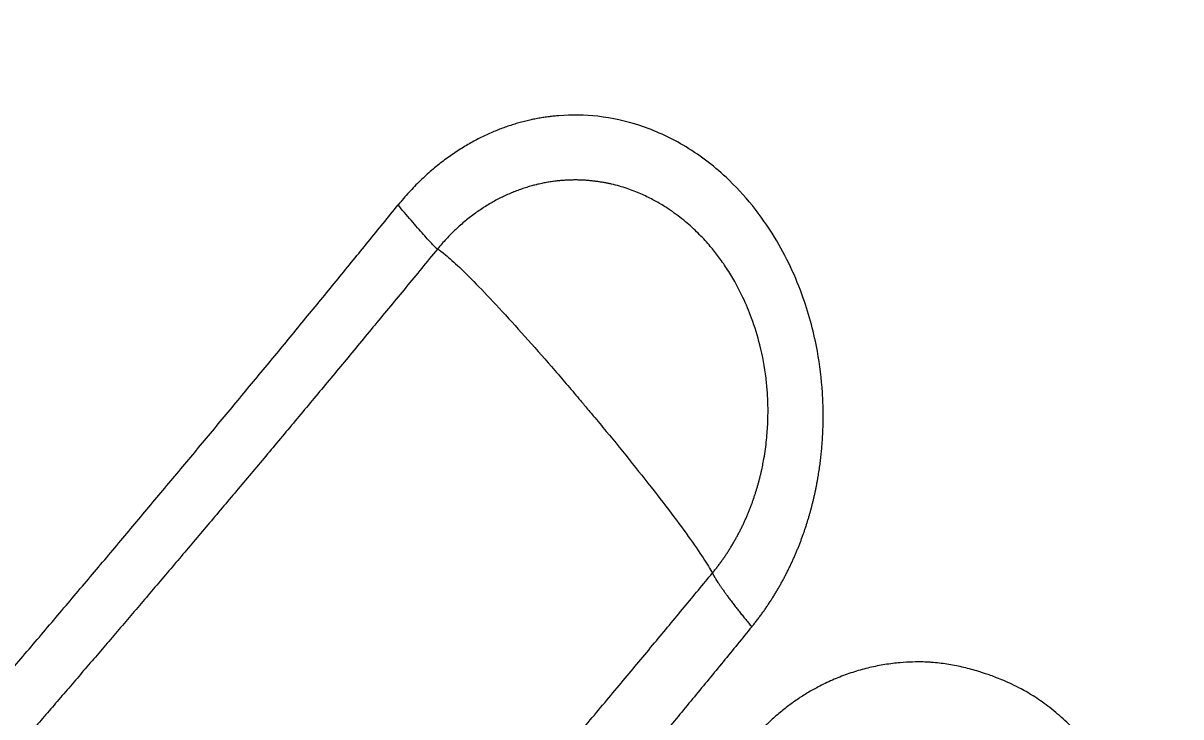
# Model space of a CAD drawing. Extents: x 6534 to 7663, y 0 to 827.
# Drawn here: x 6694.52 to 6698.969, y 220.165 to 222.828 of the extents above; entities that cross this region are included whole.
import ezdxf

# ---------------------------------------------------------------- set-up
doc = ezdxf.new("R2010")
doc.units = 0
doc.header["$LTSCALE"] = 30
doc.header["$MEASUREMENT"] = 0
doc.header["$PDMODE"] = 3
doc.header["$PDSIZE"] = -10
doc.layers.get('0').update_dxf_attribs({"linetype": 'CONTINUOUS'})
doc.layers.get('DEFPOINTS').update_dxf_attribs({"linetype": 'CONTINUOUS'})
doc.layers.add('1', color=7, linetype='CONTINUOUS')
doc.styles.add('Daelim Dimension', font='NanumGothic.ttf')
doc.dimstyles.new('DEFAULT', dxfattribs={"dimscale": 2, "dimtxt": 2, "dimasz": 2, "dimexe": 0, "dimexo": 2, "dimgap": 1, "dimtad": 1, "dimdec": 1, "dimzin": 9, "dimdsep": 46, "dimtxsty": 'Daelim Dimension', "dimcen": 0.5, "dimclrd": 252, "dimclre": 252, "dimclrt": 3, "dimadec": 1, "dimazin": 0, "dimtfac": 1, "dimtdec": 1, "dimtix": 1, "dimtmove": 0, "dimatfit": 3, "dimfxl": 1, "dimtolj": 1, "dimtzin": 1, "dimlwd": 9, "dimlwe": 9, "dimarcsym": 0})

# ---------------------------------------------------------------- blocks, each defined once
blk = doc.blocks.new('*D6')
at = {"color": 5, "lineweight": 9, "ltscale": 0.5, "transparency": 16777216}
for p, q in [((6704.3625, 223.2527), (6662.1074, 223.2527)), ((6664.1074, 177.2073), (6664.1074, 219.2527)), ((6704.3625, 173.2073), (6662.1074, 173.2073))]:
    blk.add_line(p, q, dxfattribs=at)
at = {"color": 5, "ltscale": 0.5, "transparency": 16777216}
for points in [[(6663.4407, 219.2527), (6664.7741, 219.2527), (6664.1074, 223.2527)], [(6663.4407, 177.2073), (6664.7741, 177.2073), (6664.1074, 173.2073)]]:
    blk.add_solid(points, dxfattribs=at)
at = {"layer": 'DEFPOINTS', "color": 0, "ltscale": 0.5, "transparency": 16777216}
for p in [(6664.1074, 223.2527), (6708.3625, 223.2527), (6708.3625, 173.2073)]:
    blk.add_point(p, dxfattribs=at)
at = {"color": 7, "ltscale": 0.5, "transparency": 16777216, "insert": (6656.6782, 198.23), "char_height": 10, "attachment_point": 5, "rotation": 90, "style": 'Daelim Dimension'}
blk.add_mtext('\\A1;50', dxfattribs=at)

msp = doc.modelspace()

# ---------------------------------------------------------------- linework, layer by layer
at = {"layer": '1', "color": 7, "linetype": 'Continuous', "lineweight": 13}
for points, knots in [([(6697.3202, 220.5105), (6697.3235, 220.5145), (6697.3301, 220.5226), (6697.3397, 220.5349), (6697.3491, 220.5473), (6697.3583, 220.5597), (6697.3673, 220.5723), (6697.3761, 220.5849), (6697.3847, 220.5976), (6697.3931, 220.6103), (6697.4012, 220.6231), (6697.4092, 220.636), (6697.417, 220.6489), (6697.4246, 220.6619), (6697.432, 220.6749), (6697.4391, 220.6879), (6697.4461, 220.701), (6697.4529, 220.7141), (6697.4595, 220.7272), (6697.4659, 220.7403), (6697.4722, 220.7534), (6697.4782, 220.7666), (6697.484, 220.7797), (6697.4897, 220.7928), (6697.4952, 220.806), (6697.5005, 220.8191), (6697.5057, 220.8322), (6697.5106, 220.8453), (6697.5154, 220.8584), (6697.5201, 220.8714), (6697.5245, 220.8844), (6697.5288, 220.8974), (6697.533, 220.9104), (6697.5369, 220.9233), (6697.5408, 220.9362), (6697.5444, 220.949), (6697.5479, 220.9618), (6697.5513, 220.9745), (6697.5545, 220.9872), (6697.5576, 220.9999), (6697.5605, 221.0124), (6697.5633, 221.0249), (6697.566, 221.0374), (6697.5685, 221.0498), (6697.5708, 221.0621), (6697.5731, 221.0743), (6697.5752, 221.0865), (6697.5772, 221.0986), (6697.5791, 221.1106), (6697.5808, 221.1226), (6697.5825, 221.1344), (6697.584, 221.1462), (6697.5854, 221.1579), (6697.5867, 221.1695), (6697.5879, 221.181), (6697.589, 221.1925), (6697.59, 221.2038), (6697.5908, 221.2151), (6697.5916, 221.2262), (6697.5923, 221.2373), (6697.5929, 221.2483), (6697.5934, 221.2591), (6697.5938, 221.2699), (6697.5941, 221.2806), (6697.5944, 221.2911), (6697.5945, 221.3016), (6697.5946, 221.312), (6697.5946, 221.3222), (6697.5946, 221.3324), (6697.5944, 221.3424), (6697.5942, 221.3524), (6697.594, 221.3622), (6697.5936, 221.372), (6697.5932, 221.3816), (6697.5927, 221.3911), (6697.5922, 221.4005), (6697.5885, 221.4598), (6697.5731, 221.5858), (6697.5196, 221.7894), (6697.4107, 222.0222), (6697.2505, 222.2228), (6697.0668, 222.3616), (6696.8975, 222.439), (6696.7342, 222.475), (6696.6224, 222.4768), (6696.5602, 222.4712), (6696.5411, 222.469), (6696.5216, 222.4662), (6696.5019, 222.463), (6696.4819, 222.4591), (6696.4616, 222.4547), (6696.441, 222.4496), (6696.4201, 222.4439), (6696.399, 222.4375), (6696.3777, 222.4304), (6696.3562, 222.4226), (6696.3345, 222.414), (6696.3126, 222.4046), (6696.2906, 222.3944), (6696.2684, 222.3834), (6696.2461, 222.3716), (6696.2238, 222.3589), (6696.2014, 222.3452), (6696.179, 222.3307), (6696.1566, 222.3152), (6696.1343, 222.2987), (6696.112, 222.2813), (6696.0898, 222.2628), (6696.0678, 222.2433), (6696.0459, 222.2228), (6696.0243, 222.2012), (6696.0029, 222.1785), (6695.9818, 222.1548), (6695.9682, 222.1384), (6695.9613, 222.1301)], [0, 0, 0, 0, 0.004733, 0.009451, 0.014154, 0.01884, 0.02351, 0.028164, 0.0328, 0.037418, 0.042018, 0.046599, 0.051162, 0.055704, 0.060227, 0.06473, 0.069213, 0.073675, 0.078116, 0.082535, 0.086933, 0.091309, 0.095662, 0.099993, 0.104302, 0.108587, 0.112848, 0.117086, 0.1213, 0.12549, 0.129656, 0.133796, 0.137912, 0.142002, 0.146067, 0.150106, 0.154119, 0.158105, 0.162065, 0.165998, 0.169903, 0.173781, 0.177632, 0.181454, 0.185249, 0.189015, 0.192752, 0.196461, 0.20014, 0.203791, 0.207412, 0.211004, 0.214566, 0.218098, 0.2216, 0.225072, 0.228514, 0.231925, 0.235306, 0.238656, 0.241975, 0.245263, 0.248521, 0.251747, 0.254942, 0.258105, 0.261238, 0.264338, 0.267408, 0.270445, 0.273451, 0.276425, 0.279368, 0.282278, 0.285157, 0.288003, 0.290818, 0.338985, 0.402741, 0.480514, 0.569797, 0.631572, 0.686813, 0.736494, 0.78143, 0.787096, 0.792878, 0.798775, 0.80479, 0.810925, 0.81718, 0.823559, 0.830062, 0.836692, 0.843452, 0.850343, 0.857367, 0.864528, 0.871828, 0.87927, 0.886856, 0.894589, 0.902473, 0.910511, 0.918705, 0.927059, 0.935577, 0.944261, 0.953115, 0.962142, 0.971343, 0.98072, 0.990272, 1, 1, 1, 1]), ([(6696.4911, 222.2075), (6696.4856, 222.2062), (6696.4737, 222.2031), (6696.4554, 222.1977), (6696.4358, 222.1913), (6696.4162, 222.1842), (6696.3964, 222.1763), (6696.3766, 222.1676), (6696.3567, 222.1582), (6696.3368, 222.1479), (6696.3169, 222.1368), (6696.2971, 222.1248), (6696.2775, 222.112), (6696.258, 222.0984), (6696.2387, 222.084), (6696.2196, 222.0688), (6696.2008, 222.0527), (6696.1823, 222.0358), (6696.1642, 222.0182), (6696.1464, 221.9998), (6696.1291, 221.9807), (6696.118, 221.9675), (6696.1124, 221.9608)], [0, 0, 0, 0, 0.036427, 0.080245, 0.124895, 0.170371, 0.216668, 0.263778, 0.31169, 0.360392, 0.409866, 0.460091, 0.511051, 0.56274, 0.615146, 0.668255, 0.722043, 0.776484, 0.831545, 0.887184, 0.943354, 1, 1, 1, 1]), ([(6692.0554, 217.6135), (6692.1841, 217.7536), (6692.5108, 218.1109), (6693.0247, 218.6814), (6693.4532, 219.1655), (6693.7291, 219.4807), (6693.8621, 219.6332), (6693.994, 219.7852), (6694.1249, 219.9366), (6694.2547, 220.0873), (6694.3834, 220.2375), (6694.5111, 220.3871), (6694.6378, 220.536), (6694.7634, 220.6843), (6694.8879, 220.8319), (6695.0114, 220.9788), (6695.1338, 221.1251), (6695.2551, 221.2707), (6695.3754, 221.4157), (6695.4947, 221.5599), (6695.6129, 221.7034), (6695.73, 221.8463), (6695.8461, 221.9883), (6695.923, 222.0829), (6695.9613, 222.1301)], [0, 0, 0, 0, 0.096722, 0.245726, 0.388349, 0.422458, 0.456354, 0.490037, 0.523507, 0.556763, 0.589806, 0.622636, 0.655253, 0.687656, 0.719847, 0.751826, 0.783591, 0.815144, 0.846484, 0.877612, 0.908527, 0.93923, 0.969721, 1, 1, 1, 1]), ([(6696.1124, 221.9608), (6696.109, 221.9634), (6696.1029, 221.9692), (6696.0892, 221.9834), (6696.0839, 221.989), (6696.0721, 222.0019), (6696.0655, 222.0092), (6696.0514, 222.0251), (6696.0438, 222.0337), (6696.028, 222.0518), (6696.0197, 222.0613), (6696.003, 222.0808), (6695.9945, 222.0907), (6695.9777, 222.1105), (6695.9694, 222.1204), (6695.9613, 222.1301)], [0, 0, 0, 0, 0.25, 0.25, 0.375, 0.375, 0.5, 0.5, 0.625, 0.625, 0.75, 0.75, 0.875, 0.875, 1, 1, 1, 1]), ([(6696.1124, 221.9608), (6696.1198, 221.9569), (6696.1414, 221.9416), (6696.1945, 221.8939), (6696.2692, 221.8193), (6696.3599, 221.7232), (6696.4604, 221.6123), (6696.5465, 221.5142), (6696.6053, 221.4459), (6696.6382, 221.4073), (6696.659, 221.3827), (6696.6718, 221.3676), (6696.6766, 221.3619)], [0, 0, 0, 0, 0.130355, 0.271837, 0.413318, 0.5548, 0.696281, 0.837763, 0.908504, 0.943874, 0.979245, 1, 1, 1, 1]), ([(6696.6766, 221.3619), (6696.688, 221.3484), (6696.7158, 221.3153), (6696.7775, 221.241), (6696.8616, 221.1376), (6696.9581, 221.0155), (6697.0431, 220.9037), (6697.1108, 220.8097), (6697.1499, 220.7506), (6697.165, 220.7246), (6697.1692, 220.717)], [0, 0, 0, 0, 0.055545, 0.134154, 0.291373, 0.448591, 0.605809, 0.763028, 0.920246, 1, 1, 1, 1]), ([(6697.1692, 220.717), (6697.1724, 220.7208), (6697.1787, 220.7285), (6697.1878, 220.7403), (6697.1968, 220.7522), (6697.2056, 220.7643), (6697.2141, 220.7764), (6697.2224, 220.7887), (6697.2304, 220.8011), (6697.2382, 220.8135), (6697.2458, 220.8261), (6697.2532, 220.8387), (6697.2603, 220.8513), (6697.2672, 220.864), (6697.2739, 220.8767), (6697.2803, 220.8895), (6697.2865, 220.9023), (6697.2925, 220.915), (6697.2982, 220.9278), (6697.3037, 220.9406), (6697.309, 220.9533), (6697.314, 220.966), (6697.3189, 220.9787), (6697.3235, 220.9914), (6697.3279, 221.0039), (6697.3321, 221.0164), (6697.336, 221.0289), (6697.3398, 221.0412), (6697.3434, 221.0535), (6697.3468, 221.0657), (6697.35, 221.0777), (6697.353, 221.0897), (6697.3558, 221.1015), (6697.3585, 221.1132), (6697.3609, 221.1248), (6697.3632, 221.1363), (6697.3692, 221.1676), (6697.3766, 221.2178), (6697.3819, 221.2838), (6697.3827, 221.3259), (6697.3826, 221.3452)], [0, 0, 0, 0, 0.022049, 0.044086, 0.066098, 0.088075, 0.110006, 0.131882, 0.153692, 0.175427, 0.197078, 0.218637, 0.240096, 0.261446, 0.282681, 0.303793, 0.324775, 0.345621, 0.366324, 0.386879, 0.407279, 0.427518, 0.447586, 0.467477, 0.487182, 0.506693, 0.526005, 0.545109, 0.564, 0.582671, 0.601118, 0.619335, 0.637316, 0.655058, 0.672554, 0.689801, 0.706794, 0.813631, 0.914548, 1, 1, 1, 1]), ([(6677.8443, 204.1013), (6677.8623, 204.1102), (6677.899, 204.1283), (6677.9551, 204.1562), (6678.0132, 204.1853), (6678.0734, 204.2156), (6678.1357, 204.2471), (6678.2001, 204.2799), (6678.2666, 204.314), (6678.3352, 204.3494), (6678.4059, 204.3862), (6678.4787, 204.4243), (6678.5536, 204.4637), (6678.6307, 204.5046), (6678.7099, 204.5469), (6678.7912, 204.5907), (6678.8747, 204.636), (6678.9603, 204.6828), (6679.0482, 204.7311), (6679.1382, 204.781), (6679.2304, 204.8325), (6679.3247, 204.8856), (6679.4213, 204.9404), (6679.5201, 204.9968), (6679.6211, 205.055), (6679.7243, 205.1149), (6679.8298, 205.1766), (6679.9375, 205.2402), (6680.0474, 205.3055), (6680.1596, 205.3727), (6680.274, 205.4419), (6680.3907, 205.5129), (6680.5097, 205.586), (6680.631, 205.661), (6680.7545, 205.7381), (6680.8803, 205.8172), (6681.0084, 205.8984), (6681.1388, 205.9818), (6681.2716, 206.0673), (6681.4066, 206.1551), (6681.5439, 206.245), (6681.6836, 206.3373), (6681.8256, 206.4318), (6681.9699, 206.5286), (6682.1165, 206.6279), (6682.2655, 206.7295), (6682.4168, 206.8335), (6682.5911, 206.9544), (6682.874, 207.1525), (6683.3518, 207.4931), (6684.0917, 208.0363), (6684.8696, 208.6308), (6685.6029, 209.2109), (6686.209, 209.7022), (6686.8348, 210.2221), (6687.4934, 210.7827), (6688.1785, 211.3807), (6688.8834, 212.012), (6689.5882, 212.6592), (6690.2193, 213.2534), (6690.8251, 213.8354), (6691.4538, 214.4508), (6692.225, 215.2241), (6692.8677, 215.8873), (6693.3337, 216.3777), (6693.5755, 216.6344), (6693.8108, 216.8861), (6694.0396, 217.1328), (6694.2618, 217.3744), (6694.4776, 217.6107), (6694.6868, 217.8415), (6694.8895, 218.0668), (6695.0858, 218.2865), (6695.2756, 218.5004), (6695.459, 218.7084), (6695.636, 218.9105), (6695.8066, 219.1065), (6695.9709, 219.2964), (6696.1288, 219.48), (6696.2804, 219.6573), (6696.4258, 219.8282), (6696.5648, 219.9925), (6696.6977, 220.1503), (6696.8243, 220.3015), (6696.9448, 220.446), (6697.0591, 220.5837), (6697.1332, 220.6733), (6697.1692, 220.717)], [0, 0, 0, 0, 0.002996, 0.006103, 0.009319, 0.012646, 0.016083, 0.01963, 0.023287, 0.027055, 0.030932, 0.034919, 0.039016, 0.043223, 0.04754, 0.051967, 0.056504, 0.06115, 0.065906, 0.070772, 0.075748, 0.080833, 0.086028, 0.091333, 0.096747, 0.102271, 0.107904, 0.113647, 0.1195, 0.125462, 0.131534, 0.137716, 0.144007, 0.150407, 0.156917, 0.163537, 0.170266, 0.177104, 0.184052, 0.19111, 0.198277, 0.205553, 0.212939, 0.220435, 0.228039, 0.235753, 0.243577, 0.25151, 0.262767, 0.287328, 0.325186, 0.376337, 0.406058, 0.436718, 0.46832, 0.500868, 0.536389, 0.571929, 0.607493, 0.643082, 0.66763, 0.699524, 0.738787, 0.785457, 0.798233, 0.810698, 0.822853, 0.834695, 0.846226, 0.857445, 0.86835, 0.878943, 0.889222, 0.899187, 0.908838, 0.918174, 0.927196, 0.935902, 0.944292, 0.952366, 0.960123, 0.967564, 0.974687, 0.981493, 0.987981, 0.99415, 1, 1, 1, 1]), ([(6697.3202, 220.5105), (6697.302, 220.4881), (6697.2654, 220.4434), (6697.2103, 220.3763), (6697.1551, 220.3091), (6697.0996, 220.2418), (6697.0439, 220.1743), (6696.9879, 220.1067), (6696.9318, 220.039), (6696.8754, 219.9712), (6696.8189, 219.9033), (6696.7621, 219.8352), (6696.705, 219.767), (6696.6478, 219.6988), (6696.5903, 219.6303), (6696.5327, 219.5618), (6696.4748, 219.4932), (6696.4166, 219.4244), (6696.3583, 219.3556), (6696.2997, 219.2866), (6696.241, 219.2175), (6696.182, 219.1483), (6696.1227, 219.079), (6696.0633, 219.0096), (6696.0037, 218.9401), (6695.9438, 218.8705), (6695.8837, 218.8008), (6695.8234, 218.731), (6695.7628, 218.6611), (6695.7021, 218.591), (6695.6411, 218.5209), (6695.5799, 218.4507), (6695.5185, 218.3804), (6695.4569, 218.31), (6695.395, 218.2395), (6695.333, 218.1689), (6695.2707, 218.0982), (6695.2082, 218.0275), (6695.1454, 217.9566), (6695.0825, 217.8857), (6695.0193, 217.8147), (6694.7903, 217.5576), (6694.3856, 217.1088), (6693.7946, 216.4663), (6693.1752, 215.8071), (6692.5704, 215.1772), (6691.9749, 214.57), (6691.3836, 213.9787), (6690.7479, 213.3563), (6690.1211, 212.7564), (6689.4832, 212.1593), (6688.9349, 211.6572), (6688.4375, 211.2106), (6688.0262, 210.8467), (6687.6189, 210.4921), (6687.221, 210.151), (6686.8379, 209.8274), (6686.4704, 209.5215), (6686.1187, 209.2329), (6685.7827, 208.9611), (6685.4624, 208.7056), (6685.0341, 208.3685), (6684.5037, 207.9597), (6683.8777, 207.4912), (6683.2843, 207.0602), (6682.6866, 206.6387), (6682.0827, 206.2263), (6681.4708, 205.8232), (6680.8855, 205.4517), (6680.4639, 205.1941), (6680.1958, 205.0342), (6680.072, 204.961), (6679.9492, 204.8891), (6679.8272, 204.8183), (6679.7062, 204.7488), (6679.586, 204.6804), (6679.4667, 204.6131), (6679.3484, 204.5471), (6679.2309, 204.4821), (6679.1144, 204.4184), (6678.9987, 204.3557), (6678.8839, 204.2942), (6678.7701, 204.2338), (6678.6571, 204.1745), (6678.545, 204.1164), (6678.4339, 204.0593), (6678.3236, 204.0033), (6678.2142, 203.9484), (6678.1057, 203.8945), (6678.0339, 203.8594), (6677.998, 203.8418)], [0, 0, 0, 0, 0.002967, 0.005944, 0.008929, 0.011923, 0.014926, 0.017937, 0.020958, 0.023987, 0.027026, 0.030073, 0.033129, 0.036194, 0.039268, 0.042351, 0.045443, 0.048544, 0.051653, 0.054772, 0.057899, 0.061035, 0.06418, 0.067334, 0.070497, 0.073669, 0.07685, 0.08004, 0.083238, 0.086446, 0.089662, 0.092888, 0.096122, 0.099365, 0.102618, 0.105879, 0.109149, 0.112428, 0.115715, 0.119012, 0.122318, 0.125633, 0.154951, 0.185556, 0.21745, 0.250632, 0.278532, 0.308601, 0.340838, 0.375245, 0.403725, 0.437475, 0.458212, 0.47895, 0.499691, 0.519804, 0.539141, 0.557701, 0.575484, 0.59249, 0.60872, 0.624173, 0.657679, 0.689635, 0.720039, 0.748894, 0.781944, 0.813825, 0.844535, 0.874078, 0.880704, 0.887296, 0.893852, 0.900374, 0.906861, 0.913313, 0.91973, 0.926113, 0.932461, 0.938774, 0.945052, 0.951296, 0.957505, 0.96368, 0.969819, 0.975925, 0.981995, 0.988031, 0.994033, 1, 1, 1, 1])]:
    msp.add_open_spline(points, degree=3, knots=knots, dxfattribs=at)
at = {"layer": '1', "color": 7, "linetype": 'Continuous', "lineweight": 18}
for points, knots in [([(6697.3826, 221.3452), (6697.3826, 221.3473), (6697.3824, 221.3691), (6697.3808, 221.4091), (6697.3731, 221.4899), (6697.3553, 221.5858), (6697.3234, 221.6892), (6697.2898, 221.7701), (6697.2567, 221.8338), (6697.2251, 221.8857), (6697.1936, 221.9307), (6697.1591, 221.9739), (6697.1194, 222.0173), (6697.0711, 222.0624), (6697.0241, 222.099), (6696.9794, 222.1283), (6696.9391, 222.1514), (6696.8926, 222.1738), (6696.8396, 222.1944), (6696.7973, 222.2064), (6696.7686, 222.2128), (6696.7556, 222.2153), (6696.7422, 222.2177), (6696.7284, 222.2198), (6696.7142, 222.2217), (6696.6995, 222.2232), (6696.6844, 222.2245), (6696.6689, 222.2254), (6696.653, 222.2259), (6696.6367, 222.226), (6696.62, 222.2256), (6696.603, 222.2248), (6696.5856, 222.2235), (6696.5678, 222.2217), (6696.5498, 222.2192), (6696.5314, 222.2162), (6696.5128, 222.2126), (6696.4993, 222.2096), (6696.492, 222.2078), (6696.4911, 222.2075)], [0, 0, 0, 0, 0.004288, 0.046044, 0.084425, 0.17545, 0.250961, 0.311902, 0.359777, 0.401867, 0.439653, 0.475276, 0.517977, 0.563285, 0.614067, 0.643025, 0.675482, 0.711568, 0.751352, 0.794872, 0.803863, 0.813122, 0.822648, 0.832442, 0.842504, 0.852836, 0.863437, 0.874307, 0.885448, 0.896859, 0.908541, 0.920493, 0.932715, 0.945209, 0.957972, 0.971007, 0.984312, 0.997888, 1, 1, 1, 1]), ([(6696.1124, 221.9608), (6696.0922, 221.9362), (6696.0519, 221.8871), (6695.9916, 221.8139), (6695.9317, 221.7413), (6695.8722, 221.6693), (6695.8131, 221.5979), (6695.7544, 221.5272), (6695.696, 221.457), (6695.6381, 221.3875), (6695.5805, 221.3186), (6695.5234, 221.2503), (6695.4666, 221.1825), (6695.4103, 221.1154), (6695.3543, 221.0489), (6695.2988, 220.9831), (6695.2437, 220.9178), (6695.1889, 220.8531), (6695.1346, 220.789), (6695.0807, 220.7255), (6695.0272, 220.6626), (6694.9741, 220.6003), (6694.9214, 220.5386), (6694.8691, 220.4774), (6694.8173, 220.4169), (6694.7658, 220.357), (6694.7148, 220.2976), (6694.6642, 220.2388), (6694.614, 220.1806), (6694.5643, 220.123), (6694.5149, 220.066), (6694.466, 220.0096), (6694.4175, 219.9537), (6694.3695, 219.8984), (6694.3219, 219.8437), (6694.2746, 219.7896), (6694.2279, 219.736), (6694.1815, 219.683), (6694.1356, 219.6306), (6694.0901, 219.5788), (6694.0451, 219.5275), (6694.0005, 219.4768), (6693.9563, 219.4266), (6693.9125, 219.377), (6693.8692, 219.328), (6693.8263, 219.2795), (6693.7839, 219.2316), (6693.5559, 218.9745), (6693.1406, 218.5112), (6692.5353, 217.8482), (6691.9269, 217.194), (6691.0489, 216.2673), (6689.9395, 215.1318), (6688.6409, 213.8564), (6687.4701, 212.7491), (6686.3178, 211.6964), (6685.144, 210.6632), (6683.9099, 209.6225), (6682.6882, 208.6381), (6681.6308, 207.8269), (6680.8742, 207.2709), (6680.5184, 207.0159), (6680.4103, 206.9391)], [0, 0, 0, 0, 0.004073, 0.008115, 0.012128, 0.01611, 0.020062, 0.023984, 0.027875, 0.031737, 0.035568, 0.039369, 0.043141, 0.046882, 0.050593, 0.054274, 0.057924, 0.061545, 0.065136, 0.068697, 0.072228, 0.075728, 0.079199, 0.08264, 0.086051, 0.089432, 0.092783, 0.096104, 0.099395, 0.102656, 0.105888, 0.109089, 0.11226, 0.115402, 0.118514, 0.121595, 0.124647, 0.127669, 0.130661, 0.133624, 0.136556, 0.139459, 0.142331, 0.145174, 0.147987, 0.150771, 0.153524, 0.156248, 0.195135, 0.234004, 0.272855, 0.311691, 0.401433, 0.482938, 0.55623, 0.621311, 0.699227, 0.77678, 0.854006, 0.930946, 0.978984, 1, 1, 1, 1]), ([(6698.6525, 218.4556), (6698.6556, 218.4593), (6698.6619, 218.467), (6698.6713, 218.4788), (6698.6808, 218.4912), (6698.6904, 218.5043), (6698.7001, 218.5179), (6698.7098, 218.5322), (6698.7195, 218.547), (6698.7292, 218.5626), (6698.7389, 218.5787), (6698.7485, 218.5955), (6698.7581, 218.613), (6698.7744, 218.6442), (6698.7947, 218.6869), (6698.8165, 218.739), (6698.833, 218.7836), (6698.8453, 218.8202), (6698.8565, 218.8566), (6698.8713, 218.9079), (6698.8908, 218.9906), (6698.9048, 219.0808), (6698.9116, 219.1654), (6698.9132, 219.2311), (6698.9112, 219.2975), (6698.9057, 219.361), (6698.8978, 219.4198), (6698.8887, 219.4723), (6698.8786, 219.5202), (6698.8681, 219.5636), (6698.8576, 219.6025), (6698.8486, 219.6332), (6698.839, 219.6644), (6698.8256, 219.7047), (6698.8057, 219.7571), (6698.7818, 219.8112), (6698.7575, 219.8586), (6698.7312, 219.9035), (6698.7, 219.9507), (6698.6679, 219.9937), (6698.6331, 220.0363), (6698.5963, 220.0783), (6698.5493, 220.1269), (6698.5049, 220.1679), (6698.4662, 220.1997), (6698.4369, 220.2215), (6698.4086, 220.2407), (6698.3814, 220.2575), (6698.3521, 220.2738), (6698.3213, 220.2892), (6698.29, 220.3034), (6698.2625, 220.3146), (6698.2391, 220.3233), (6698.2199, 220.33), (6698.2048, 220.3348), (6698.1868, 220.3405), (6698.1642, 220.3471), (6698.1354, 220.3543), (6698.1065, 220.3606), (6698.0775, 220.3659), (6698.0484, 220.3701), (6698.0244, 220.3728), (6698.0011, 220.3745), (6697.974, 220.3756), (6697.9356, 220.3755), (6697.8965, 220.3732), (6697.8513, 220.3685), (6697.8022, 220.3607), (6697.7438, 220.347), (6697.6862, 220.3289), (6697.6296, 220.3065), (6697.5791, 220.2822), (6697.5344, 220.2571), (6697.4952, 220.2321), (6697.4569, 220.2044), (6697.4206, 220.175), (6697.387, 220.1451), (6697.3566, 220.1161), (6697.3293, 220.0883), (6697.3048, 220.062), (6697.2829, 220.0375), (6697.2692, 220.0218), (6697.2628, 220.0143)], [0, 0, 0, 0, 0.004461, 0.009083, 0.013867, 0.018814, 0.023925, 0.029201, 0.034642, 0.040249, 0.046022, 0.051962, 0.058069, 0.064344, 0.084306, 0.101627, 0.116246, 0.128118, 0.137212, 0.151301, 0.177281, 0.215349, 0.235214, 0.255339, 0.275689, 0.296227, 0.313844, 0.330117, 0.345053, 0.358665, 0.370966, 0.381971, 0.387899, 0.400866, 0.420785, 0.439039, 0.454779, 0.469344, 0.486414, 0.506174, 0.518129, 0.536407, 0.556863, 0.57943, 0.591169, 0.602188, 0.6125, 0.622118, 0.631053, 0.64285, 0.653194, 0.662112, 0.669625, 0.675751, 0.680501, 0.683885, 0.69283, 0.701745, 0.710634, 0.719501, 0.728349, 0.737183, 0.741245, 0.749415, 0.761691, 0.775867, 0.784716, 0.80265, 0.820672, 0.838811, 0.857095, 0.875547, 0.889376, 0.903409, 0.917657, 0.932124, 0.945712, 0.958415, 0.970215, 0.98109, 0.991024, 1, 1, 1, 1])]:
    msp.add_open_spline(points, degree=3, knots=knots, dxfattribs=at)
at = {"layer": '1', "color": 7, "linetype": 'Continuous', "lineweight": 13}
msp.add_rational_spline([(6697.1692, 220.717), (6697.1851, 220.6815), (6697.2441, 220.6008), (6697.3202, 220.5104)], [1.12808982876, 0.959177574718, 0.957323957427, 1.12252897688], degree=3, dxfattribs=at)

# ---------------------------------------------------------------- dimensions: what is measured, and where the dimension line sits
at = {"color": 5, "ltscale": 0.5}
dim = msp.add_linear_dim(base=(6664.1074, 223.2527), p1=(6708.3625, 173.2073), p2=(6708.3625, 223.2527), angle=90, dimstyle='DEFAULT', override={"dimtxt": 5, "dimexe": 1, "dimdec": 0, "dimclrd": 5, "dimclre": 5, "dimclrt": 7}, dxfattribs=at)
dim.commit()
dim.dimension.update_dxf_attribs({"geometry": '*D6', "text_midpoint": (6656.6782, 198.23)})

doc.saveas('drawing.dxf')
